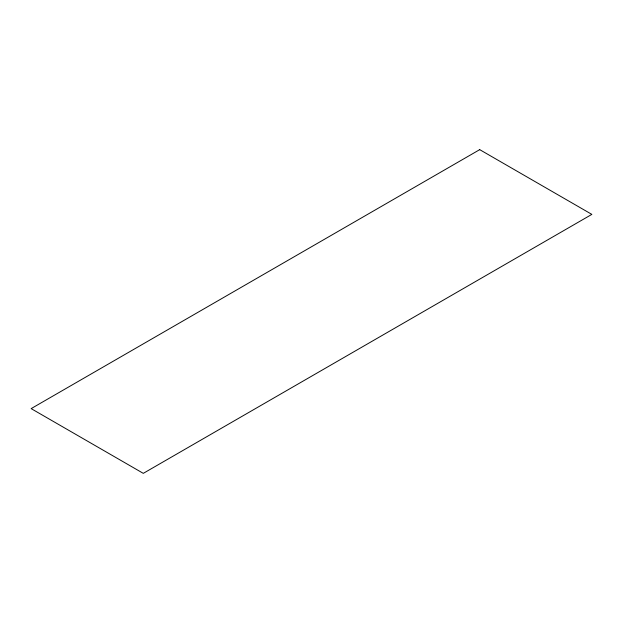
<?xml version="1.0" encoding="UTF-8"?>
<svg xmlns="http://www.w3.org/2000/svg" width="623" height="623" viewBox="0 0 623 623"><rect width="100%" height="100%" fill="white"/><g stroke="black" fill="none" stroke-linecap="round" stroke-linejoin="round"><path stroke-width="0.93" d="M479.71 149.645L31.15 408.618L143.29 473.355L591.85 214.382L479.71 149.645"/></g></svg>
